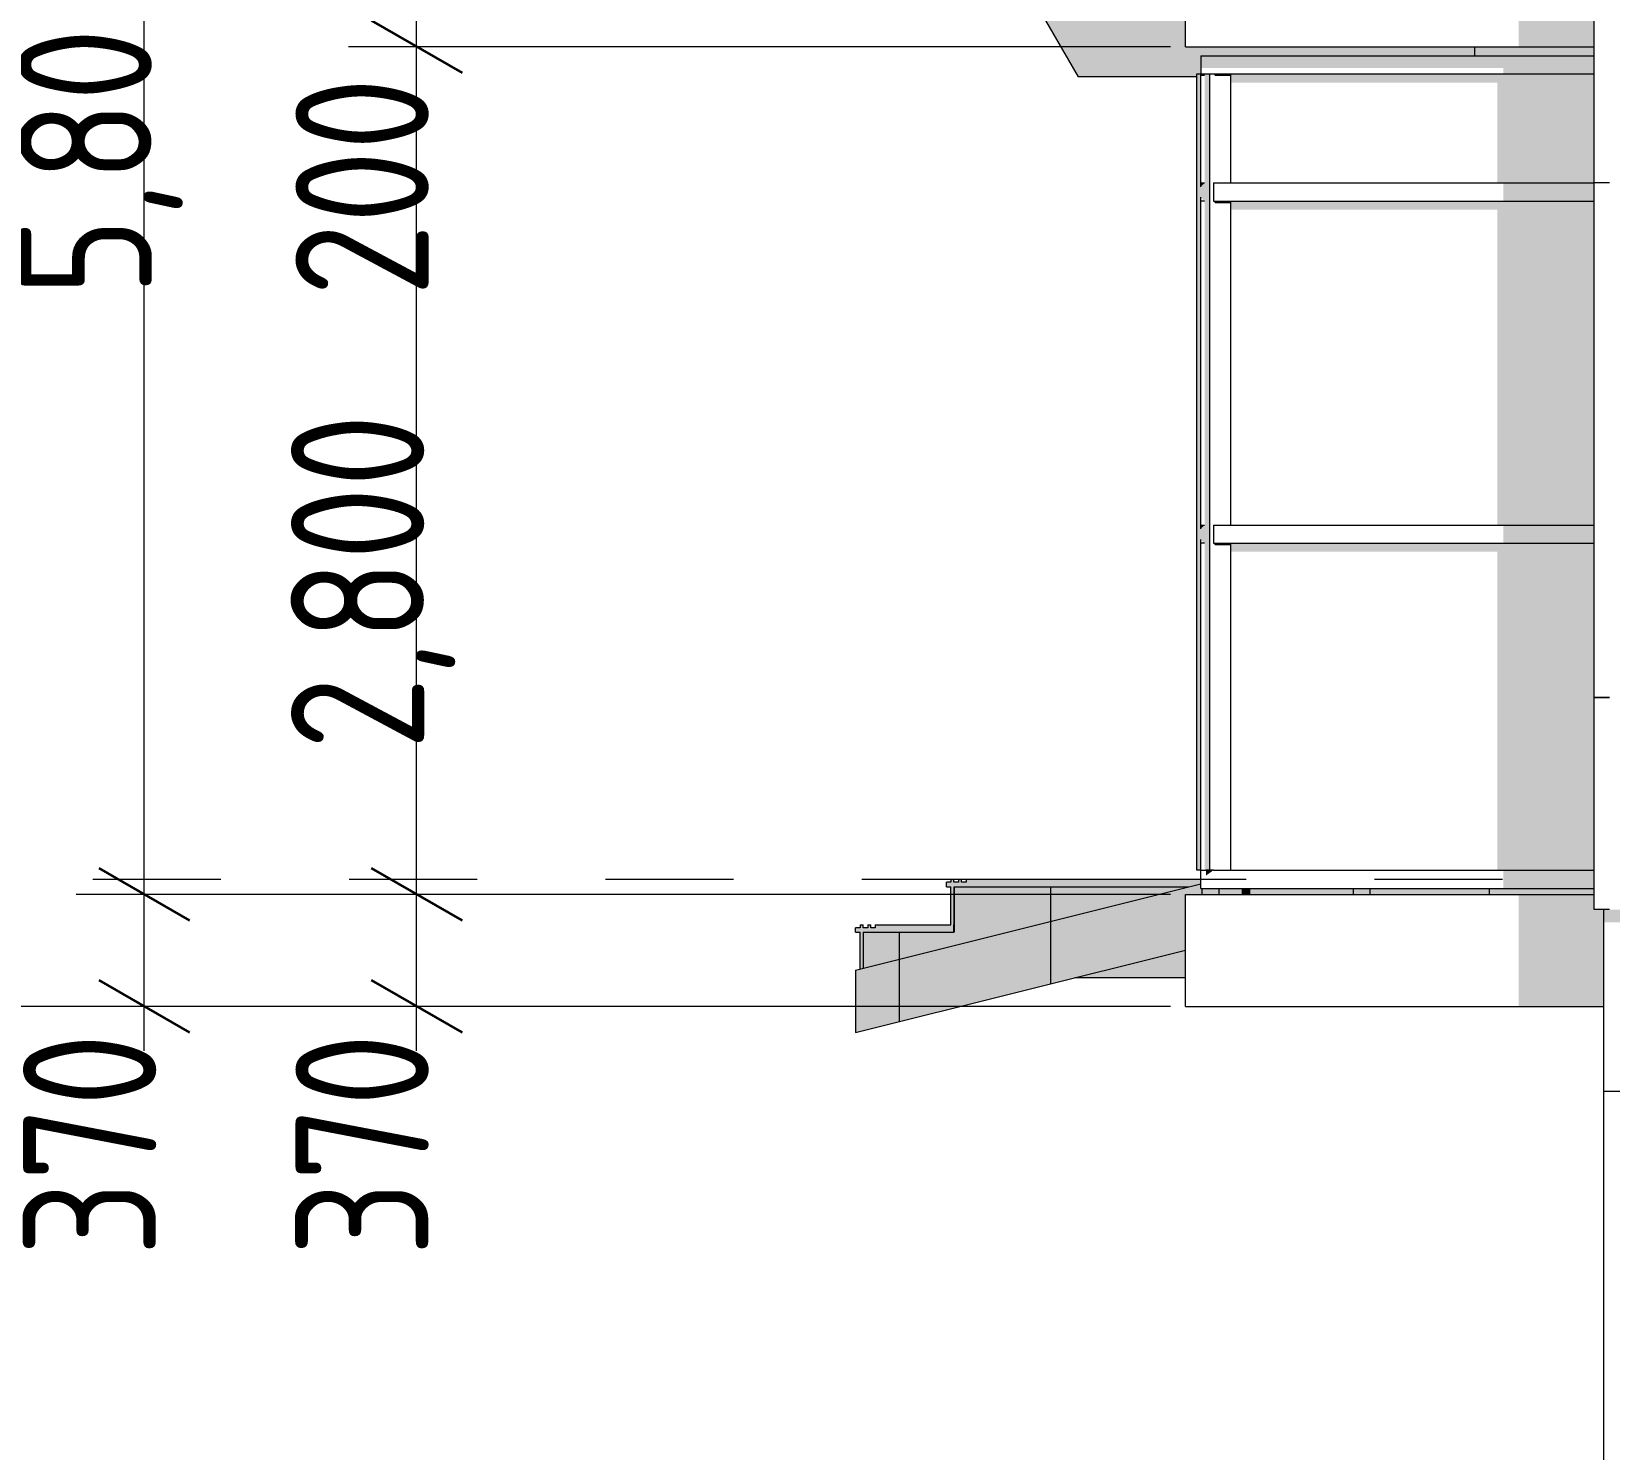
# Model space of a CAD drawing. Header units: millimetres. Extents: x 18162 to 7085488, y 72188 to 247925.
# Drawn here: x 6553492 to 6558704, y 108458 to 113142 of the extents above; entities that cross this region are included whole.
import ezdxf

# ---------------------------------------------------------------- set-up
doc = ezdxf.new("R2010")
doc.units = ezdxf.units.MM
doc.header["$MEASUREMENT"] = 0
doc.linetypes.add('Dashed', pattern=[423.333333, 211.666667, -211.666667])
for name, color, linetype in [('Finish - Wall', 7, 'Continuous'), ('Interior - Stair & Railing', 7, 'Continuous'), ('Structural - Bearing', 7, 'Continuous'), ('Structural - Stair & Railing', 7, 'Continuous')]:
    doc.layers.add(name, color=color, linetype=linetype)
doc.styles.add('GENERATED_STYLE_3', font='', dxfattribs={"width": 0.8})
doc.styles.get('GENERATED_STYLE_3').set_extended_font_data('ISOCPEUR MON')
doc.dimstyles.new('GENERATED_STYLE__32', dxfattribs={"dimtxt": 440.00001, "dimasz": 228, "dimexe": 0.18, "dimexo": 50, "dimgap": 0, "dimtad": 1, "dimdec": 0, "dimzin": 0, "dimdsep": 46, "dimtxsty": 'GENERATED_STYLE_3', "dimblk": 'ARROWHEAD_2', "dimblk1": 'ARROWHEAD_2', "dimblk2": 'ARROWHEAD_2', "dimcen": 0.09, "dimclrd": 13, "dimclre": 13, "dimclrt": 13, "dimadec": 0, "dimazin": 0, "dimtfac": 1, "dimtdec": 4, "dimtmove": 0, "dimatfit": 3, "dimfxl": 1, "dimtolj": 1, "dimtzin": 0, "dimarcsym": 0})
doc.dimstyles.new('GENERATED_STYLE__33', dxfattribs={"dimtxt": 440.00001, "dimasz": 228, "dimexe": 0.18, "dimexo": 20220.414063, "dimgap": 0, "dimtad": 1, "dimdec": 0, "dimzin": 0, "dimdsep": 46, "dimtxsty": 'GENERATED_STYLE_3', "dimblk": 'ARROWHEAD_2', "dimblk1": 'ARROWHEAD_2', "dimblk2": 'ARROWHEAD_2', "dimcen": 0.09, "dimclrd": 13, "dimclre": 13, "dimclrt": 13, "dimadec": 0, "dimazin": 0, "dimtfac": 1, "dimtdec": 4, "dimtmove": 0, "dimatfit": 3, "dimfxl": 1, "dimtolj": 1, "dimtzin": 0, "dimarcsym": 0})
doc.dimstyles.new('GENERATED_STYLE__37', dxfattribs={"dimtxt": 440.00001, "dimasz": 228, "dimexe": 0.18, "dimexo": 21485.964059, "dimgap": 0, "dimtad": 1, "dimdec": 0, "dimzin": 0, "dimdsep": 46, "dimtxsty": 'GENERATED_STYLE_3', "dimblk": 'ARROWHEAD_2', "dimblk1": 'ARROWHEAD_2', "dimblk2": 'ARROWHEAD_2', "dimcen": 0.09, "dimclrd": 13, "dimclre": 13, "dimclrt": 13, "dimadec": 0, "dimazin": 0, "dimtfac": 1, "dimtdec": 4, "dimtmove": 0, "dimatfit": 3, "dimfxl": 1, "dimtolj": 1, "dimtzin": 0, "dimarcsym": 0})
doc.dimstyles.new('GENERATED_STYLE__38', dxfattribs={"dimtxt": 440.00001, "dimasz": 228, "dimexe": 0.18, "dimexo": 20336.646461, "dimgap": 0, "dimtad": 1, "dimdec": 0, "dimzin": 0, "dimdsep": 46, "dimtxsty": 'GENERATED_STYLE_3', "dimblk": 'ARROWHEAD_2', "dimblk1": 'ARROWHEAD_2', "dimblk2": 'ARROWHEAD_2', "dimcen": 0.09, "dimclrd": 13, "dimclre": 13, "dimclrt": 13, "dimadec": 0, "dimazin": 0, "dimtfac": 1, "dimtdec": 4, "dimtmove": 0, "dimatfit": 3, "dimfxl": 1, "dimtolj": 1, "dimtzin": 0, "dimarcsym": 0})
doc.dimstyles.new('GENERATED_STYLE__41', dxfattribs={"dimtxt": 440.00001, "dimasz": 228, "dimexe": 0.18, "dimexo": 18955.962133, "dimgap": 0, "dimtad": 1, "dimdec": 0, "dimzin": 0, "dimdsep": 46, "dimtxsty": 'GENERATED_STYLE_3', "dimblk": 'ARROWHEAD_2', "dimblk1": 'ARROWHEAD_2', "dimblk2": 'ARROWHEAD_2', "dimcen": 0.09, "dimclrd": 13, "dimclre": 13, "dimclrt": 13, "dimadec": 0, "dimazin": 0, "dimtfac": 1, "dimtdec": 4, "dimtmove": 0, "dimatfit": 3, "dimfxl": 1, "dimtolj": 1, "dimtzin": 0, "dimarcsym": 0})
pattern_1 = [(180, (6480357.9, 110341.8), (0, 1000), []), (90, (6480357.9, 110341.8), (500, 0), [])]

# ---------------------------------------------------------------- blocks, each defined once
blk = doc.blocks.new('*X3105', base_point=(6480357.9, 110341.8))
at = {"layer": 'Structural - Bearing', "color": 7, "linetype": 'Continuous', "lineweight": 9}
blk.add_line((6558257.9, 113091.8), (6558257.9, 113061.8), dxfattribs=at)
blk = doc.blocks.new('*X3106', base_point=(6480357.9, 110341.8))
at = {"layer": 'Structural - Bearing', "color": 8, "linetype": 'Continuous', "lineweight": 13}
blk.add_line((6558306.7, 110311.8), (6558306.7, 110291.8), dxfattribs=at)
blk = doc.blocks.new('*X3108', base_point=(6480357.9, 110341.8))
at = {"layer": 'Structural - Bearing', "color": 8, "linetype": 'Continuous', "lineweight": 13}
blk.add_line((6558683.6, 109641.8), (6558757.9, 109641.8), dxfattribs=at)
blk = doc.blocks.new('*X3342', base_point=(6480357.9, 110341.8))
at = {"layer": 'Structural - Bearing', "color": 7, "linetype": 'Continuous', "lineweight": 13}
for p, q in [((6558703.6, 112641.8), (6558653.6, 112641.8)), ((6558653.6, 110941.8), (6558703.6, 110941.8)), ((6558703.6, 110941.8), (6558653.6, 110941.8))]:
    blk.add_line(p, q, dxfattribs=at)
blk = doc.blocks.new('*D3344', base_point=(6480357.9, 110341.8))
at = {"color": 13, "linetype": 'Continuous', "lineweight": 13}
for p, q in [((6554763.8, 110291.8), (6554763.8, 113091.8)), ((6557253.6, 110291.8), (6554538.8, 110291.8)), ((6554763.8, 109921.8), (6554763.8, 110291.8)), ((6557253.6, 109921.8), (6554538.8, 109921.8)), ((6554763.8, 109775.1), (6554763.8, 109921.8))]:
    blk.add_line(p, q, dxfattribs=at)
at = {"color": 12, "linetype": 'Continuous', "lineweight": 35}
for p, q in [((6554613.8, 110378.4), (6554913.8, 110205.2)), ((6554613.8, 110008.4), (6554913.8, 109835.2))]:
    blk.add_line(p, q, dxfattribs=at)
at = {"color": 13, "lineweight": 13, "insert": (6554803.6, 109097.4), "char_height": 440, "attachment_point": 7, "rotation": 90, "style": 'GENERATED_STYLE_3'}
blk.add_mtext('\\A1;{\\pql;\\fISOCPEUR MON|b0|i0|c0|p0;\\W0.800000;370}', dxfattribs=at)
blk = doc.blocks.new('ARROWHEAD_2')
at = {"color": 0, "linetype": 'Continuous', "lineweight": 0}
for p, q in [((-0.378, -0.655), (0.378, 0.655)), ((0, 0), (-1, 0))]:
    blk.add_line(p, q, dxfattribs=at)
blk = doc.blocks.new('*D3345', base_point=(6480357.9, 110341.8))
at = {"color": 12, "linetype": 'Continuous', "lineweight": 35}
for p, q in [((6554613.8, 113178.4), (6554913.8, 113005.2)), ((6554613.8, 110378.4), (6554913.8, 110205.2))]:
    blk.add_line(p, q, dxfattribs=at)
at = {"color": 13, "linetype": 'Continuous', "lineweight": 13}
blk.add_line((6554763.8, 110291.8), (6554763.8, 113091.8), dxfattribs=at)
at = {"color": 13, "lineweight": 13, "char_height": 440, "attachment_point": 7, "rotation": 90, "style": 'GENERATED_STYLE_3'}
for s, insert in [('\\A1;{\\pql;\\fISOCPEUR MON|b0|i0|c0|p0;\\W0.800000;200}', (6554803.6, 112267.4)), ('\\A1;{\\pql;\\fISOCPEUR MON|b0|i0|c0|p0;\\W0.800000;2,800}', (6554891.4, 110769.7))]:
    blk.add_mtext(s, dxfattribs=dict(at, insert=insert))
blk = doc.blocks.new('*D3346', base_point=(6480357.9, 110341.8))
at = {"color": 12, "linetype": 'Continuous', "lineweight": 35}
for p, q in [((6554613.8, 113378.4), (6554913.8, 113205.2)), ((6554613.8, 113178.4), (6554913.8, 113005.2))]:
    blk.add_line(p, q, dxfattribs=at)
at = {"color": 13, "linetype": 'Continuous', "lineweight": 13}
for p, q in [((6557253.6, 113291.8), (6554538.8, 113291.8)), ((6554763.8, 113091.8), (6554763.8, 113291.8)), ((6557253.6, 113091.8), (6554538.8, 113091.8)), ((6554763.8, 110291.8), (6554763.8, 113091.8))]:
    blk.add_line(p, q, dxfattribs=at)
blk = doc.blocks.new('*D3409', base_point=(6480357.9, 110341.8))
at = {"color": 12, "linetype": 'Continuous', "lineweight": 35}
for p, q in [((6553713.8, 110378.4), (6554013.8, 110205.2)), ((6553713.8, 110008.4), (6554013.8, 109835.2))]:
    blk.add_line(p, q, dxfattribs=at)
at = {"color": 13, "linetype": 'Continuous', "lineweight": 13}
for p, q in [((6553863.8, 109921.8), (6553863.8, 110291.8)), ((6557253.6, 109921.8), (6553638.8, 109921.8)), ((6553863.8, 109775.1), (6553863.8, 109921.8))]:
    blk.add_line(p, q, dxfattribs=at)
at = {"color": 13, "lineweight": 13, "insert": (6553903.6, 109097.4), "char_height": 440, "attachment_point": 7, "rotation": 90, "style": 'GENERATED_STYLE_3'}
blk.add_mtext('\\A1;{\\pql;\\fISOCPEUR MON|b0|i0|c0|p0;\\W0.800000;370}', dxfattribs=at)
blk = doc.blocks.new('*D3410', base_point=(6480357.9, 110341.8))
at = {"color": 12, "linetype": 'Continuous', "lineweight": 35}
for p, q in [((6553713.8, 116178.4), (6554013.8, 116005.2)), ((6553713.8, 110378.4), (6554013.8, 110205.2))]:
    blk.add_line(p, q, dxfattribs=at)
at = {"color": 13, "linetype": 'Continuous', "lineweight": 13}
for p, q in [((6557253.6, 116091.8), (6553638.8, 116091.8)), ((6553863.8, 110291.8), (6553863.8, 116091.8)), ((6557253.6, 110291.8), (6553638.8, 110291.8)), ((6553863.8, 109921.8), (6553863.8, 110291.8))]:
    blk.add_line(p, q, dxfattribs=at)
at = {"color": 13, "lineweight": 13, "char_height": 440, "attachment_point": 7, "rotation": 90, "style": 'GENERATED_STYLE_3'}
for s, insert in [('\\A1;{\\pql;\\fISOCPEUR MON|b0|i0|c0|p0;\\W0.800000;200}', (6553903.6, 115267.4)), ('\\A1;{\\pql;\\fISOCPEUR MON|b0|i0|c0|p0;\\W0.800000;5,800}', (6553991.4, 112269.7))]:
    blk.add_mtext(s, dxfattribs=dict(at, insert=insert))
blk = doc.blocks.new('*D3418', base_point=(6480357.9, 110341.8))
at = {"color": 12, "linetype": 'Continuous', "lineweight": 35}
for p, q in [((6552814.1, 160878.4), (6553114.1, 160705.2)), ((6552814.1, 110008.4), (6553114.1, 109835.2))]:
    blk.add_line(p, q, dxfattribs=at)
at = {"color": 13, "linetype": 'Continuous', "lineweight": 13}
for p, q in [((6558603.6, 160791.8), (6552739.1, 160791.8)), ((6552964.1, 109921.8), (6552964.1, 160791.8)), ((6557253.6, 109921.8), (6552739.1, 109921.8)), ((6552964.1, 109775.1), (6552964.1, 109921.8))]:
    blk.add_line(p, q, dxfattribs=at)
at = {"color": 13, "lineweight": 13, "insert": (6553091.7, 134680.6), "char_height": 440, "attachment_point": 7, "rotation": 90, "style": 'GENERATED_STYLE_3'}
blk.add_mtext('\\A1;{\\pql;\\fISOCPEUR MON|b0|i0|c0|p0;\\W0.800000;50,870}', dxfattribs=at)
blk = doc.blocks.new('*D3420', base_point=(6480357.9, 110341.8))
at = {"color": 13, "linetype": 'Continuous', "lineweight": 13}
for p, q in [((6581243.6, 110291.8), (6581243.6, 113091.8)), ((6581468.6, 110291.8), (6578874, 110291.8)), ((6581243.6, 109921.8), (6581243.6, 110291.8)), ((6581468.6, 109921.8), (6578874, 109921.8)), ((6581243.6, 109775.1), (6581243.6, 109921.8))]:
    blk.add_line(p, q, dxfattribs=at)
at = {"color": 12, "linetype": 'Continuous', "lineweight": 35}
for p, q in [((6581093.6, 110378.4), (6581393.6, 110205.2)), ((6581093.6, 110008.4), (6581393.6, 109835.2))]:
    blk.add_line(p, q, dxfattribs=at)
at = {"color": 13, "lineweight": 13, "insert": (6581283.3, 109097.4), "char_height": 440, "attachment_point": 7, "rotation": 90, "style": 'GENERATED_STYLE_3'}
blk.add_mtext('\\A1;{\\pql;\\fISOCPEUR MON|b0|i0|c0|p0;\\W0.800000;370}', dxfattribs=at)
blk = doc.blocks.new('*D3421', base_point=(6480357.9, 110341.8))
at = {"color": 12, "linetype": 'Continuous', "lineweight": 35}
for p, q in [((6581093.6, 113178.4), (6581393.6, 113005.2)), ((6581093.6, 110378.4), (6581393.6, 110205.2))]:
    blk.add_line(p, q, dxfattribs=at)
at = {"color": 13, "linetype": 'Continuous', "lineweight": 13}
blk.add_line((6581243.6, 110291.8), (6581243.6, 113091.8), dxfattribs=at)
at = {"color": 13, "lineweight": 13, "char_height": 440, "attachment_point": 7, "rotation": 90, "style": 'GENERATED_STYLE_3'}
for s, insert in [('\\A1;{\\pql;\\fISOCPEUR MON|b0|i0|c0|p0;\\W0.800000;200}', (6581283.3, 112267.4)), ('\\A1;{\\pql;\\fISOCPEUR MON|b0|i0|c0|p0;\\W0.800000;2,800}', (6581371.1, 110769.7))]:
    blk.add_mtext(s, dxfattribs=dict(at, insert=insert))
blk = doc.blocks.new('*D3422', base_point=(6480357.9, 110341.8))
at = {"color": 12, "linetype": 'Continuous', "lineweight": 35}
for p, q in [((6581093.6, 113378.4), (6581393.6, 113205.2)), ((6581093.6, 113178.4), (6581393.6, 113005.2))]:
    blk.add_line(p, q, dxfattribs=at)
at = {"color": 13, "linetype": 'Continuous', "lineweight": 13}
for p, q in [((6581468.6, 113291.8), (6578874, 113291.8)), ((6581243.6, 113091.8), (6581243.6, 113291.8)), ((6581468.6, 113091.8), (6578874, 113091.8)), ((6581243.6, 110291.8), (6581243.6, 113091.8))]:
    blk.add_line(p, q, dxfattribs=at)
blk = doc.blocks.new('*D3454', base_point=(6480357.9, 110341.8))
at = {"color": 12, "linetype": 'Continuous', "lineweight": 35}
for p, q in [((6582002.7, 110378.4), (6582302.7, 110205.2)), ((6582002.7, 110008.4), (6582302.7, 109835.2))]:
    blk.add_line(p, q, dxfattribs=at)
at = {"color": 13, "linetype": 'Continuous', "lineweight": 13}
for p, q in [((6582152.7, 109921.8), (6582152.7, 110291.8)), ((6582377.7, 109921.8), (6578789.6, 109921.8)), ((6582152.7, 109775.1), (6582152.7, 109921.8))]:
    blk.add_line(p, q, dxfattribs=at)
at = {"color": 13, "lineweight": 13, "insert": (6582192.4, 109097.4), "char_height": 440, "attachment_point": 7, "rotation": 90, "style": 'GENERATED_STYLE_3'}
blk.add_mtext('\\A1;{\\pql;\\fISOCPEUR MON|b0|i0|c0|p0;\\W0.800000;370}', dxfattribs=at)
blk = doc.blocks.new('*D3455', base_point=(6480357.9, 110341.8))
at = {"color": 12, "linetype": 'Continuous', "lineweight": 35}
for p, q in [((6582002.7, 116178.4), (6582302.7, 116005.2)), ((6582002.7, 110378.4), (6582302.7, 110205.2))]:
    blk.add_line(p, q, dxfattribs=at)
at = {"color": 13, "linetype": 'Continuous', "lineweight": 13}
for p, q in [((6582377.7, 116091.8), (6578789.6, 116091.8)), ((6582152.7, 110291.8), (6582152.7, 116091.8)), ((6582377.7, 110291.8), (6578789.6, 110291.8)), ((6582152.7, 109921.8), (6582152.7, 110291.8))]:
    blk.add_line(p, q, dxfattribs=at)
at = {"color": 13, "lineweight": 13, "char_height": 440, "attachment_point": 7, "rotation": 90, "style": 'GENERATED_STYLE_3'}
for s, insert in [('\\A1;{\\pql;\\fISOCPEUR MON|b0|i0|c0|p0;\\W0.800000;200}', (6582192.4, 115267.4)), ('\\A1;{\\pql;\\fISOCPEUR MON|b0|i0|c0|p0;\\W0.800000;5,800}', (6582280.3, 112269.7))]:
    blk.add_mtext(s, dxfattribs=dict(at, insert=insert))
blk = doc.blocks.new('*D3463', base_point=(6480357.9, 110341.8))
at = {"color": 12, "linetype": 'Continuous', "lineweight": 35}
for p, q in [((6582911.8, 160878.4), (6583211.8, 160705.2)), ((6582911.8, 110008.4), (6583211.8, 109835.2))]:
    blk.add_line(p, q, dxfattribs=at)
at = {"color": 13, "linetype": 'Continuous', "lineweight": 13}
for p, q in [((6583286.8, 160791.8), (6577609.6, 160791.8)), ((6583061.8, 109921.8), (6583061.8, 160791.8)), ((6583286.8, 109921.8), (6578912.5, 109921.8)), ((6583061.8, 109775.1), (6583061.8, 109921.8))]:
    blk.add_line(p, q, dxfattribs=at)
at = {"color": 13, "lineweight": 13, "insert": (6583189.4, 134680.6), "char_height": 440, "attachment_point": 7, "rotation": 90, "style": 'GENERATED_STYLE_3'}
blk.add_mtext('\\A1;{\\pql;\\fISOCPEUR MON|b0|i0|c0|p0;\\W0.800000;50,870}', dxfattribs=at)

msp = doc.modelspace()

# ---------------------------------------------------------------- hatches: boundary and pattern name
at = {"linetype": 'Continuous', "lineweight": 9}
h = msp.add_hatch(dxfattribs=at)
h.set_pattern_fill('Grid_50x100_0002', style=0, pattern_type=2)
h.set_pattern_definition([(0, (6480357.9, 110341.8), (0, 1000), []), (90, (6480357.9, 110341.8), (-500, 0), [])])
h.paths.add_polyline_path([(6556213.6, 110041.8), (6556213.6, 109835.6), (6557303.6, 110108.1), (6557303.6, 110291.8), (6557413.6, 110291.8), (6557413.6, 110311.8), (6557353.6, 110311.8), (6557353.6, 110326.8)])
at = {"linetype": 'Continuous', "lineweight": 0}
msp.add_hatch(color=49, dxfattribs=at).paths.add_polyline_path([(6556213.6, 110041.8), (6556213.6, 109835.6), (6557303.6, 110108.1), (6557303.6, 110291.8), (6557413.6, 110291.8), (6557413.6, 110311.8), (6557353.6, 110311.8), (6557353.6, 110326.8)])
at = {"layer": 'Finish - Wall', "linetype": 'Continuous', "lineweight": 0}
for points in [[(6557353.6, 113061.8), (6557353.6, 113021.1), (6558353.6, 113021.1), (6558353.6, 113001.8), (6558653.1, 113001.8), (6558653.6, 113002.3), (6558653.6, 113061.8)], [(6557353.6, 113001.8), (6557341.2, 113001.8), (6557341.2, 112611.8), (6557383.6, 112611.8), (6557383.6, 113001.8), (6557366.2, 113001.8), (6557366.2, 112641.8), (6557353.6, 112629.2)], [(6557366.2, 113001.8), (6557353.6, 113001.8), (6557353.6, 112994.7), (6557366.2, 112994.7)], [(6557396, 113001.8), (6557401, 112994.7), (6557401, 113001.8)], [(6557401, 113001.8), (6557401, 112994.7), (6557453.6, 112994.7), (6557453.6, 113001.8)], [(6558653.1, 113001.8), (6557453.6, 113001.8), (6557453.6, 112973.5), (6558333.6, 112973.5), (6558333.6, 112641.8), (6558653.1, 112641.8)], [(6558653.1, 112611.8), (6558653.6, 112611.8), (6558653.6, 113002.3), (6558653.1, 113001.8)], [(6557366.2, 112641.8), (6557353.6, 112641.8), (6557353.6, 112629.2)], [(6558353.6, 112641.8), (6558353.6, 112581.8), (6558653.1, 112581.8), (6558653.1, 112641.8)], [(6557401, 112581.8), (6557396, 112581.8), (6557401, 112574.7)], [(6557401, 112581.8), (6557401, 112574.7), (6557453.6, 112574.7), (6557453.6, 112581.8)], [(6557453.6, 112553.5), (6558333.6, 112553.5), (6558333.6, 111511.8), (6558653.1, 111511.8), (6558653.1, 112581.8), (6557453.6, 112581.8)], [(6558653.1, 111481.8), (6558653.6, 111481.8), (6558653.6, 112611.8), (6558653.1, 112611.8)], [(6557341.2, 110371.8), (6557353.6, 110371.8), (6557353.6, 111464.4), (6557366.2, 111451.8), (6557366.2, 110371.8), (6557383.6, 110371.8), (6557383.6, 111481.8), (6557341.2, 111481.8)], [(6557353.6, 111511.8), (6557353.6, 111499.2), (6557366.2, 111511.8)], [(6558353.6, 111511.8), (6558353.6, 111451.8), (6558653.1, 111451.8), (6558653.1, 111511.8)], [(6558653.1, 111481.8), (6558653.1, 110371.8), (6558653.6, 110371.3), (6558653.6, 111481.8)], [(6557401, 111451.8), (6557396, 111451.8), (6557401, 111444.7)], [(6557401, 111444.7), (6557453.6, 111444.7), (6557453.6, 111451.8), (6557401, 111451.8)], [(6557453.6, 111451.8), (6557453.6, 111423.5), (6558333.6, 111423.5), (6558333.6, 110371.8), (6558653.1, 110371.8), (6558653.1, 111451.8)], [(6557371.2, 110371.8), (6557371.2, 110354.2), (6557396, 110371.8)], [(6558653.1, 110371.8), (6558353.6, 110371.8), (6558353.6, 110311.8), (6558653.6, 110311.8), (6558653.6, 110371.3)]]:
    msp.add_hatch(color=49, dxfattribs=at).paths.add_polyline_path(points)
h = msp.add_hatch(color=49, dxfattribs=at)
h.paths.add_polyline_path([(6557341.2, 111481.8), (6557383.6, 111481.8), (6557383.6, 112611.8), (6557341.2, 112611.8)])
h.paths.add_polyline_path([(6557353.6, 112594.4), (6557366.2, 112581.8), (6557366.2, 111511.8), (6557353.6, 111499.2)], flags=0)
at = {"layer": 'Interior - Stair & Railing', "linetype": 'Continuous', "lineweight": 0}
for points in [[(6557491.6, 110291.8), (6557491.8, 110291.8), (6557491.8, 110311.8), (6557491.6, 110311.8)], [(6557491.8, 110291.8), (6557492.3, 110291.8), (6557492.3, 110311.8), (6557491.8, 110311.8)], [(6557492.3, 110291.8), (6557493.2, 110291.8), (6557493.2, 110311.8), (6557492.3, 110311.8)], [(6557493.2, 110291.8), (6557494.4, 110291.8), (6557494.4, 110311.8), (6557493.2, 110311.8)], [(6557494.4, 110311.8), (6557494.4, 110291.8), (6557495.9, 110291.8), (6557495.9, 110311.8)], [(6557495.9, 110291.8), (6557497.6, 110291.8), (6557497.6, 110311.8), (6557495.9, 110311.8)], [(6557497.6, 110311.8), (6557497.6, 110291.8), (6557499.5, 110291.8), (6557499.5, 110311.8)], [(6557499.5, 110291.8), (6557501.5, 110291.8), (6557501.5, 110311.8), (6557499.5, 110311.8)], [(6557503.6, 110311.8), (6557501.5, 110311.8), (6557501.5, 110291.8), (6557503.6, 110291.8)], [(6557503.6, 110311.8), (6557503.6, 110291.8), (6557505.7, 110291.8), (6557505.7, 110311.8)], [(6557505.7, 110311.8), (6557505.7, 110291.8), (6557507.7, 110291.8), (6557507.7, 110311.8)], [(6557509.6, 110311.8), (6557507.7, 110311.8), (6557507.7, 110291.8), (6557509.6, 110291.8)], [(6557509.6, 110311.8), (6557509.6, 110291.8), (6557511.3, 110291.8), (6557511.3, 110311.8)], [(6557511.3, 110311.8), (6557511.3, 110291.8), (6557512.8, 110291.8), (6557512.8, 110311.8)], [(6557512.8, 110311.8), (6557512.8, 110291.8), (6557514, 110291.8), (6557514, 110311.8)], [(6557514, 110311.8), (6557514, 110291.8), (6557514.9, 110291.8), (6557514.9, 110311.8)], [(6557514.9, 110311.8), (6557514.9, 110291.8), (6557515.4, 110291.8), (6557515.4, 110311.8)], [(6557515.4, 110311.8), (6557515.4, 110291.8), (6557515.6, 110291.8), (6557515.6, 110311.8)]]:
    msp.add_hatch(color=49, dxfattribs=at).paths.add_polyline_path(points)
at = {"layer": 'Structural - Bearing', "linetype": 'Continuous', "lineweight": 0}
for points in [[(6558403.6, 113291.8), (6558403.6, 113091.8), (6558653.6, 113091.8), (6558653.6, 113291.8)], [(6556833.6, 113191.8), (6556949.1, 112991.8), (6557341.2, 112991.8), (6557341.2, 113001.8), (6557353.6, 113001.8), (6557353.6, 113061.8), (6558653.6, 113061.8), (6558653.6, 113091.8), (6557303.6, 113091.8), (6557303.6, 113191.8)], [(6557913.6, 110291.8), (6558653.6, 110291.8), (6558653.6, 110311.8), (6557913.6, 110311.8)], [(6558403.6, 110291.8), (6558403.6, 109921.8), (6558683.6, 109921.8), (6558683.6, 110241.8), (6558653.6, 110241.8), (6558653.6, 110291.8)], [(6558683.6, 110241.8), (6558683.6, 110199.4), (6577203.6, 110199.4), (6577203.6, 110241.8)]]:
    msp.add_hatch(color=49, dxfattribs=at).paths.add_polyline_path(points)
at = {"layer": 'Structural - Stair & Railing', "linetype": 'Continuous', "lineweight": 0}
for points in [[(6556528.6, 110331.8), (6556513.6, 110331.8), (6556513.6, 110316.8), (6557313.6, 110316.8), (6557353.6, 110326.8), (6557353.6, 110341.8), (6556578.6, 110341.8), (6556578.6, 110331.8), (6556563.6, 110331.8), (6556563.6, 110341.8), (6556553.6, 110341.8), (6556553.6, 110331.8), (6556538.6, 110331.8), (6556538.6, 110341.8), (6556528.6, 110341.8)], [(6556528.6, 110316.8), (6556528.6, 110191.8), (6556538.6, 110191.8), (6556538.6, 110316.8)], [(6556538.6, 110166.8), (6556538.6, 110123), (6557313.6, 110316.8), (6556538.7, 110316.8), (6556538.7, 110166.8)], [(6557491.6, 110311.8), (6557413.6, 110311.8), (6557413.6, 110291.8), (6557491.6, 110291.8)], [(6557515.6, 110291.8), (6557913.6, 110291.8), (6557913.6, 110311.8), (6557515.6, 110311.8)], [(6556263.6, 110181.8), (6556263.6, 110191.8), (6556253.6, 110191.8), (6556253.6, 110181.8), (6556238.6, 110181.8), (6556238.6, 110191.8), (6556228.6, 110191.8), (6556228.6, 110181.8), (6556213.6, 110181.8), (6556213.6, 110166.8), (6556538.6, 110166.8), (6556538.6, 110191.8), (6556278.6, 110191.8), (6556278.6, 110181.8)], [(6556238.6, 110166.8), (6556228.6, 110166.8), (6556228.6, 110045.5), (6556238.6, 110048)], [(6556538.6, 110166.8), (6556238.7, 110166.8), (6556238.7, 110048.1), (6556538.6, 110123)], [(6556938.2, 110016.8), (6557303.6, 110016.8), (6557303.6, 110108.1)]]:
    msp.add_hatch(color=49, dxfattribs=at).paths.add_polyline_path(points)
at = {"layer": 'Structural - Stair & Railing', "linetype": 'Continuous', "lineweight": 9}
h = msp.add_hatch(dxfattribs=at)
h.set_pattern_fill('Grid_50x100_0002', style=0, pattern_type=2)
h.set_pattern_definition(pattern_1)
h.paths.add_polyline_path([(6556538.6, 110166.8), (6556538.6, 110123), (6557313.6, 110316.8), (6556538.7, 110316.8), (6556538.7, 110166.8)])
h = msp.add_hatch(dxfattribs=at)
h.set_pattern_fill('Grid_50x100_0002', style=0, pattern_type=2)
h.set_pattern_definition([(180, (6480357.9, 110341.8), (0, 1000), []), (90, (6480357.9, 110341.8), (500, 0), [])])
h.paths.add_polyline_path([(6557491.6, 110311.8), (6557413.6, 110311.8), (6557413.6, 110291.8), (6557491.6, 110291.8)])
h = msp.add_hatch(dxfattribs=at)
h.set_pattern_fill('Grid_50x100_0002', style=0, pattern_type=2)
h.set_pattern_definition(pattern_1)
h.paths.add_polyline_path([(6557515.6, 110291.8), (6557913.6, 110291.8), (6557913.6, 110311.8), (6557515.6, 110311.8)])
h = msp.add_hatch(dxfattribs=at)
h.set_pattern_fill('Grid_50x100_0002', style=0, pattern_type=2)
h.set_pattern_definition([(180, (6480357.9, 110341.8), (0, 1000), []), (90, (6480357.9, 110341.8), (500, 0), [])])
h.paths.add_polyline_path([(6556538.6, 110166.8), (6556238.7, 110166.8), (6556238.7, 110048.1), (6556538.6, 110123)])
h = msp.add_hatch(dxfattribs=at)
h.set_pattern_fill('Grid_50x100_0002', style=0, pattern_type=2)
h.set_pattern_definition(pattern_1)
h.paths.add_polyline_path([(6556938.2, 110016.8), (6557303.6, 110016.8), (6557303.6, 110108.1)])

# ---------------------------------------------------------------- linework, layer by layer
at = {"color": 8, "linetype": 'Dashed', "lineweight": 13, "ltscale": 2}
msp.add_line((6552000.8, 110341.8), (6583543.5, 110341.8), dxfattribs=at)
at = {"color": 7, "linetype": 'Continuous', "lineweight": 13}
for p, q in [((6556213.6, 110041.8), (6557353.6, 110326.8)), ((6557413.6, 110311.8), (6557413.6, 110291.8)), ((6556213.6, 109835.6), (6557303.6, 110108.1)), ((6556213.6, 110041.8), (6556213.6, 109835.6))]:
    msp.add_line(p, q, dxfattribs=at)
at = {"layer": 'Finish - Wall', "color": 7, "linetype": 'Continuous', "lineweight": 9}
for p, q in [((6557353.6, 113061.8), (6558653.6, 113061.8)), ((6557353.6, 113061.8), (6557353.6, 113001.8)), ((6557341.2, 113001.8), (6557353.6, 113001.8)), ((6557341.2, 112611.8), (6557341.2, 113001.8)), ((6557353.6, 113001.8), (6557371.2, 113001.8)), ((6557353.6, 112641.8), (6557353.6, 113001.8)), ((6557371.2, 113001.8), (6557383.6, 113001.8)), ((6557383.6, 113001.8), (6557396, 113001.8)), ((6557383.6, 112611.8), (6557383.6, 113001.8)), ((6557396, 113001.8), (6558653.1, 113001.8)), ((6557453.6, 112641.8), (6557453.6, 113001.8)), ((6558653.6, 113002.3), (6558653.1, 113001.8)), ((6558653.1, 112641.8), (6558653.1, 113001.8)), ((6557353.6, 112629.2), (6557353.6, 112641.8)), ((6557353.6, 112641.8), (6557366.2, 112641.8)), ((6557396, 112641.8), (6558653.1, 112641.8)), ((6557396, 112641.8), (6557396, 112581.8)), ((6558653.1, 112581.8), (6558653.1, 112641.8)), ((6557341.2, 111481.8), (6557341.2, 112611.8)), ((6557353.6, 112581.8), (6557353.6, 112594.4)), ((6557366.2, 112581.8), (6557353.6, 112581.8)), ((6557353.6, 111511.8), (6557353.6, 112581.8)), ((6557383.6, 111481.8), (6557383.6, 112611.8)), ((6557396, 112581.8), (6558653.1, 112581.8)), ((6557453.6, 111511.8), (6557453.6, 112581.8)), ((6558653.1, 112611.8), (6558653.6, 112611.8)), ((6558653.1, 111511.8), (6558653.1, 112581.8)), ((6557341.2, 110371.8), (6557341.2, 111481.8)), ((6557353.6, 111499.2), (6557353.6, 111511.8)), ((6557353.6, 111511.8), (6557366.2, 111511.8)), ((6557383.6, 110371.8), (6557383.6, 111481.8)), ((6557396, 111511.8), (6558653.1, 111511.8)), ((6557396, 111511.8), (6557396, 111451.8)), ((6558653.1, 111451.8), (6558653.1, 111511.8)), ((6558653.1, 111481.8), (6558653.6, 111481.8)), ((6557353.6, 111451.8), (6557353.6, 111464.4)), ((6557366.2, 111451.8), (6557353.6, 111451.8)), ((6557353.6, 110371.8), (6557353.6, 111451.8)), ((6557396, 111451.8), (6558653.1, 111451.8)), ((6557453.6, 110371.8), (6557453.6, 111451.8)), ((6558653.1, 110371.8), (6558653.1, 111451.8)), ((6557353.6, 110371.8), (6557341.2, 110371.8)), ((6557353.6, 110371.8), (6557371.2, 110371.8)), ((6557353.6, 110311.8), (6557353.6, 110371.8)), ((6557383.6, 110371.8), (6557371.2, 110371.8)), ((6557396, 110371.8), (6557383.6, 110371.8)), ((6557396, 110371.8), (6558653.1, 110371.8)), ((6558653.6, 110371.3), (6558653.1, 110371.8)), ((6557353.6, 110311.8), (6558653.6, 110311.8))]:
    msp.add_line(p, q, dxfattribs=at)
at = {"layer": 'Interior - Stair & Railing', "color": 7, "linetype": 'Continuous', "lineweight": 9}
for p, q in [((6557491.6, 110291.8), (6557491.6, 110311.8)), ((6557515.6, 110291.8), (6557515.6, 110311.8))]:
    msp.add_line(p, q, dxfattribs=at)
at = {"layer": 'Structural - Bearing', "color": 7, "linetype": 'Continuous', "lineweight": 13}
for p, q in [((6557303.6, 113091.8), (6557303.6, 113291.8)), ((6558653.6, 110241.8), (6558653.6, 113241.8)), ((6556833.6, 113191.8), (6556949.1, 112991.8)), ((6557303.6, 113091.8), (6558653.6, 113091.8)), ((6557341.2, 112991.8), (6556949.1, 112991.8)), ((6557303.6, 110291.8), (6558653.6, 110291.8)), ((6557303.6, 109921.8), (6557303.6, 110291.8)), ((6557913.6, 110291.8), (6557913.6, 110311.8)), ((6558703.6, 110241.8), (6558653.6, 110241.8)), ((6558683.6, 110241.8), (6558683.6, 105591.8)), ((6557303.6, 109921.8), (6558683.6, 109921.8))]:
    msp.add_line(p, q, dxfattribs=at)
at = {"layer": 'Structural - Stair & Railing', "color": 7, "linetype": 'Continuous', "lineweight": 18}
for p, q in [((6556528.6, 110341.8), (6556538.6, 110341.8)), ((6556528.6, 110341.8), (6556528.6, 110331.8)), ((6556538.6, 110331.8), (6556538.6, 110341.8)), ((6556553.6, 110341.8), (6556563.6, 110341.8)), ((6556553.6, 110341.8), (6556553.6, 110331.8)), ((6556563.6, 110331.8), (6556563.6, 110341.8)), ((6556578.6, 110341.8), (6557353.6, 110341.8)), ((6556578.6, 110341.8), (6556578.6, 110331.8)), ((6556528.6, 110331.8), (6556513.6, 110331.8)), ((6556513.6, 110316.8), (6556513.6, 110331.8)), ((6556513.6, 110316.8), (6556528.6, 110316.8)), ((6556528.6, 110191.8), (6556528.6, 110316.8)), ((6556553.6, 110331.8), (6556538.6, 110331.8)), ((6556538.6, 110316.8), (6556538.6, 110191.8)), ((6556538.7, 110316.8), (6557313.6, 110316.8)), ((6556578.6, 110331.8), (6556563.6, 110331.8)), ((6556228.6, 110181.8), (6556213.6, 110181.8)), ((6556213.6, 110166.8), (6556213.6, 110181.8)), ((6556228.6, 110191.8), (6556238.6, 110191.8)), ((6556228.6, 110191.8), (6556228.6, 110181.8)), ((6556238.6, 110181.8), (6556238.6, 110191.8)), ((6556253.6, 110181.8), (6556238.6, 110181.8)), ((6556253.6, 110191.8), (6556263.6, 110191.8)), ((6556253.6, 110191.8), (6556253.6, 110181.8)), ((6556263.6, 110181.8), (6556263.6, 110191.8)), ((6556278.6, 110181.8), (6556263.6, 110181.8)), ((6556278.6, 110191.8), (6556528.6, 110191.8)), ((6556278.6, 110191.8), (6556278.6, 110181.8)), ((6556538.6, 110166.8), (6556538.6, 110191.8)), ((6556213.6, 110166.8), (6556228.6, 110166.8)), ((6556228.6, 110045.5), (6556228.6, 110166.8)), ((6556238.6, 110166.8), (6556238.6, 110048)), ((6556238.6, 110166.8), (6556238.7, 110166.8))]:
    msp.add_line(p, q, dxfattribs=at)
at = {"layer": 'Structural - Stair & Railing', "color": 7, "linetype": 'Continuous', "lineweight": 13}
for p, q in [((6556538.7, 110316.8), (6557313.6, 110316.8)), ((6556538.7, 110316.8), (6556538.7, 110166.8)), ((6556238.7, 110166.8), (6556538.6, 110166.8)), ((6556238.7, 110166.8), (6556238.7, 110048.1)), ((6556538.7, 110166.8), (6556538.6, 110166.8)), ((6556938.2, 110016.8), (6557303.6, 110016.8))]:
    msp.add_line(p, q, dxfattribs=at)

# ---------------------------------------------------------------- block references
at = {"layer": 'Structural - Bearing', "lineweight": 0}
for name in ['*X3105', '*X3342', '*X3106', '*X3108']:
    msp.add_blockref(name, (6480357.9, 110341.8), dxfattribs=at)

# ---------------------------------------------------------------- dimensions: what is measured, and where the dimension line sits
at = {"color": 13, "linetype": 'Continuous', "lineweight": 13}
for base, p1, p2, dimstyle, picture, middle in [((6552964.1, 160791.8), (6557303.6, 109921.8), (6558653.6, 160791.8), 'GENERATED_STYLE__32', '*D3418', (6552656.1, 135585)), ((6583061.8, 160791.8), (6557303.6, 109921.8), (6558653.6, 160791.8), 'GENERATED_STYLE__41', '*D3463', (6582753.8, 135585)), ((6553863.8, 116091.8), (6557303.6, 110291.8), (6557878.3, 116091.8), 'GENERATED_STYLE__32', '*D3410', (6553555.8, 113006.7)), ((6582152.7, 116091.8), (6557303.6, 110291.8), (6557878.3, 116091.8), 'GENERATED_STYLE__38', '*D3455', (6581844.7, 113006.7)), ((6554763.8, 113291.8), (6557978.6, 113091.8), (6557978.6, 113291.8), 'GENERATED_STYLE__32', '*D3346', (6554455.8, 112769.7)), ((6581243.6, 113291.8), (6557978.6, 113091.8), (6557978.6, 113291.8), 'GENERATED_STYLE__33', '*D3422', (6580935.6, 112769.7)), ((6554763.8, 113091.8), (6557978.6, 110291.8), (6557978.6, 113091.8), 'GENERATED_STYLE__32', '*D3345', (6554455.8, 111506.7)), ((6581243.6, 113091.8), (6557978.6, 110291.8), (6557978.6, 113091.8), 'GENERATED_STYLE__33', '*D3421', (6580935.6, 111506.7)), ((6554763.8, 110291.8), (6557993.6, 109921.8), (6557978.6, 110291.8), 'GENERATED_STYLE__32', '*D3344', (6554455.8, 109599.7)), ((6581243.6, 110291.8), (6557993.6, 109921.8), (6557978.6, 110291.8), 'GENERATED_STYLE__33', '*D3420', (6580935.6, 109599.7)), ((6553863.8, 110291.8), (6557303.6, 109921.8), (6557303.6, 110291.8), 'GENERATED_STYLE__32', '*D3409', (6553555.8, 109599.7)), ((6582152.7, 110291.8), (6557303.6, 109921.8), (6557303.6, 110291.8), 'GENERATED_STYLE__37', '*D3454', (6581844.7, 109599.7))]:
    dim = msp.add_linear_dim(base=base, p1=p1, p2=p2, angle=90, dimstyle=dimstyle, dxfattribs=at)
    dim.commit()
    dim.dimension.update_dxf_attribs({"geometry": picture, "text_midpoint": middle, "dimtype": 160, "text_rotation": 90})

doc.saveas('drawing.dxf')
